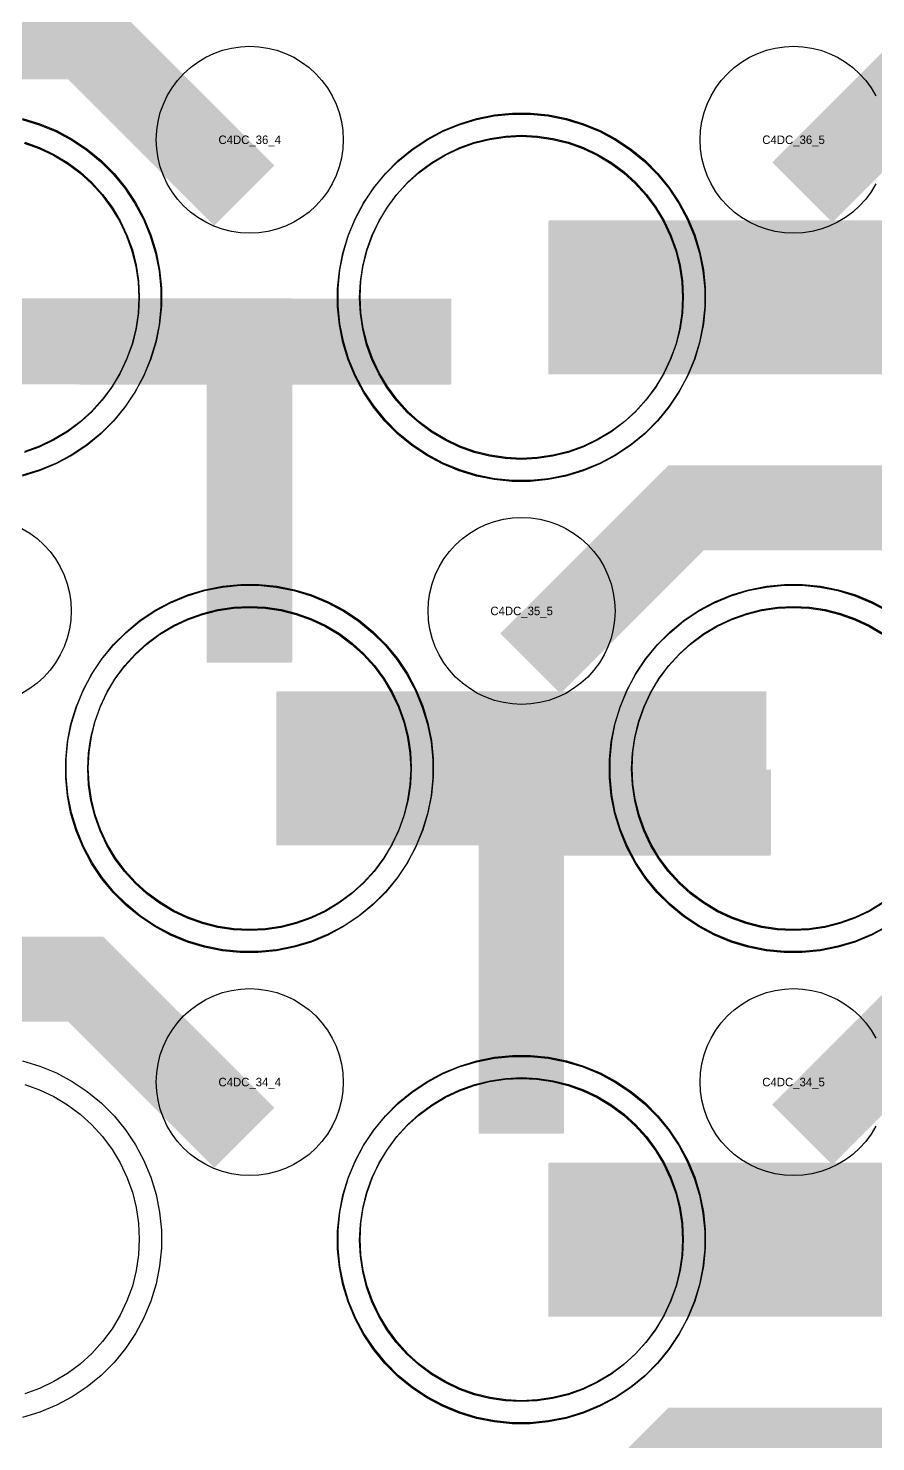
# Model space of a CAD drawing. Extents: x -11880 to 11880, y -14992 to 14992.
# Drawn here: x -10545.2 to -10295.8, y -10188 to -9772.3 of the extents above; entities that cross this region are included whole.
import ezdxf
from ezdxf.enums import TextEntityAlignment as Align

# ---------------------------------------------------------------- set-up
doc = ezdxf.new("R2010")
doc.units = 0
doc.header["$MEASUREMENT"] = 0
for name, color, linetype in [('GDS_775_DT_237', 138, 'CONTINUOUS'), ('RDL1_FS', 34, 'CONTINUOUS'), ('RDL_BS', 160, 'CONTINUOUS')]:
    doc.layers.add(name, color=color, linetype=linetype)

msp = doc.modelspace()

# ---------------------------------------------------------------- linework, layer by layer
at = {"layer": 'RDL1_FS', "color": 241, "true_color": 0xf7abae}
for points in [[(-10546.358, -9806.078), (-10541.968, -9807.65), (-10537.754, -9809.642), (-10533.754, -9812.04), (-10530.009, -9814.818), (-10526.555, -9817.948), (-10523.425, -9821.402), (-10520.647, -9825.147), (-10518.249, -9829.147), (-10516.257, -9833.361), (-10514.685, -9837.751), (-10513.553, -9842.274), (-10512.869, -9846.885), (-10512.64, -9851.542), (-10512.869, -9856.199), (-10513.553, -9860.81), (-10514.685, -9865.333), (-10516.257, -9869.723), (-10518.249, -9873.937), (-10520.647, -9877.937), (-10523.425, -9881.682), (-10526.555, -9885.136), (-10530.009, -9888.266), (-10533.754, -9891.044), (-10537.754, -9893.442), (-10541.968, -9895.434), (-10546.358, -9897.006)], [(-10293.754, -10029.604), (-10297.754, -10032.002), (-10301.968, -10033.994), (-10306.358, -10035.566), (-10310.881, -10036.698), (-10315.492, -10037.382), (-10320.149, -10037.611), (-10324.806, -10037.382), (-10329.417, -10036.698), (-10333.94, -10035.566), (-10338.33, -10033.994), (-10342.544, -10032.002), (-10346.544, -10029.604), (-10350.289, -10026.826), (-10353.743, -10023.696), (-10356.873, -10020.242), (-10359.651, -10016.497), (-10362.049, -10012.497), (-10364.041, -10008.283), (-10365.613, -10003.893), (-10366.745, -9999.37), (-10367.429, -9994.759), (-10367.658, -9990.102), (-10367.429, -9985.445), (-10366.745, -9980.834), (-10365.613, -9976.311), (-10364.041, -9971.921), (-10362.049, -9967.707), (-10359.651, -9963.707), (-10356.873, -9959.962), (-10353.743, -9956.508), (-10350.289, -9953.378), (-10346.544, -9950.6), (-10342.544, -9948.202), (-10338.33, -9946.21), (-10333.94, -9944.638), (-10329.417, -9943.506), (-10324.806, -9942.822), (-10320.149, -9942.593), (-10315.492, -9942.822), (-10310.881, -9943.506), (-10306.358, -9944.638), (-10301.968, -9946.21), (-10297.754, -9948.202), (-10293.754, -9950.6)]]:
    msp.add_lwpolyline(points, dxfattribs=at)
at = {"layer": 'RDL1_FS'}
for points in [[(-10546.209, -9805.796), (-10541.819, -9807.368), (-10537.605, -9809.36), (-10533.605, -9811.758), (-10529.86, -9814.536), (-10526.406, -9817.666), (-10523.276, -9821.12), (-10520.498, -9824.865), (-10518.1, -9828.865), (-10516.108, -9833.079), (-10514.536, -9837.469), (-10513.404, -9841.992), (-10512.72, -9846.603), (-10512.491, -9851.26), (-10512.72, -9855.917), (-10513.404, -9860.528), (-10514.536, -9865.051), (-10516.108, -9869.441), (-10518.1, -9873.655), (-10520.498, -9877.655), (-10523.276, -9881.4), (-10526.406, -9884.854), (-10529.86, -9887.984), (-10533.605, -9890.762), (-10537.605, -9893.16), (-10541.819, -9895.152), (-10546.209, -9896.724)], [(-10293.605, -10029.322), (-10297.605, -10031.72), (-10301.819, -10033.712), (-10306.209, -10035.284), (-10310.732, -10036.416), (-10315.343, -10037.1), (-10320, -10037.329), (-10324.657, -10037.1), (-10329.268, -10036.416), (-10333.791, -10035.284), (-10338.181, -10033.712), (-10342.395, -10031.72), (-10346.395, -10029.322), (-10350.14, -10026.544), (-10353.594, -10023.414), (-10356.724, -10019.96), (-10359.502, -10016.215), (-10361.9, -10012.215), (-10363.892, -10008.001), (-10365.464, -10003.611), (-10366.596, -9999.088), (-10367.28, -9994.477), (-10367.509, -9989.82), (-10367.28, -9985.163), (-10366.596, -9980.552), (-10365.464, -9976.029), (-10363.892, -9971.639), (-10361.9, -9967.425), (-10359.502, -9963.425), (-10356.724, -9959.68), (-10353.594, -9956.226), (-10350.14, -9953.096), (-10346.395, -9950.318), (-10342.395, -9947.92), (-10338.181, -9945.928), (-10333.791, -9944.356), (-10329.268, -9943.224), (-10324.657, -9942.54), (-10320, -9942.311), (-10315.343, -9942.54), (-10310.732, -9943.224), (-10306.209, -9944.356), (-10301.819, -9945.928), (-10297.605, -9947.92), (-10293.605, -9950.318)], [(-10546.209, -10082.921), (-10541.819, -10084.493), (-10537.605, -10086.485), (-10533.605, -10088.883), (-10529.86, -10091.661), (-10526.406, -10094.791), (-10523.276, -10098.245), (-10520.498, -10101.99), (-10518.1, -10105.99), (-10516.108, -10110.204), (-10514.536, -10114.594), (-10513.404, -10119.117), (-10512.72, -10123.728), (-10512.491, -10128.385), (-10512.72, -10133.042), (-10513.404, -10137.653), (-10514.536, -10142.176), (-10516.108, -10146.566), (-10518.1, -10150.78), (-10520.498, -10154.78), (-10523.276, -10158.525), (-10526.406, -10161.979), (-10529.86, -10165.109), (-10533.605, -10167.887), (-10537.605, -10170.285), (-10541.819, -10172.277), (-10546.209, -10173.849)]]:
    msp.add_lwpolyline(points, dxfattribs=at)
at = {"layer": 'RDL1_FS', "color": 241, "true_color": 0xf7abae}
for points in [[(-10400.149, -9899.051), (-10404.806, -9898.822), (-10409.417, -9898.138), (-10413.94, -9897.006), (-10418.33, -9895.434), (-10422.544, -9893.442), (-10426.544, -9891.044), (-10430.289, -9888.266), (-10433.743, -9885.136), (-10436.873, -9881.682), (-10439.651, -9877.937), (-10442.049, -9873.937), (-10444.041, -9869.723), (-10445.613, -9865.333), (-10446.745, -9860.81), (-10447.429, -9856.199), (-10447.658, -9851.542), (-10447.429, -9846.885), (-10446.745, -9842.274), (-10445.613, -9837.751), (-10444.041, -9833.361), (-10442.049, -9829.147), (-10439.651, -9825.147), (-10436.873, -9821.402), (-10433.743, -9817.948), (-10430.289, -9814.818), (-10426.544, -9812.04), (-10422.544, -9809.642), (-10418.33, -9807.65), (-10413.94, -9806.078), (-10409.417, -9804.946), (-10404.806, -9804.262), (-10400.149, -9804.033), (-10395.492, -9804.262), (-10390.881, -9804.946), (-10386.358, -9806.078), (-10381.968, -9807.65), (-10377.754, -9809.642), (-10373.754, -9812.04), (-10370.009, -9814.818), (-10366.555, -9817.948), (-10363.425, -9821.402), (-10360.647, -9825.147), (-10358.249, -9829.147), (-10356.257, -9833.361), (-10354.685, -9837.751), (-10353.553, -9842.274), (-10352.869, -9846.885), (-10352.64, -9851.542), (-10352.869, -9856.199), (-10353.553, -9860.81), (-10354.685, -9865.333), (-10356.257, -9869.723), (-10358.249, -9873.937), (-10360.647, -9877.937), (-10363.425, -9881.682), (-10366.555, -9885.136), (-10370.009, -9888.266), (-10373.754, -9891.044), (-10377.754, -9893.442), (-10381.968, -9895.434), (-10386.358, -9897.006), (-10390.881, -9898.138), (-10395.492, -9898.822)], [(-10480.149, -10037.611), (-10484.806, -10037.382), (-10489.417, -10036.698), (-10493.94, -10035.566), (-10498.33, -10033.994), (-10502.544, -10032.002), (-10506.544, -10029.604), (-10510.289, -10026.826), (-10513.743, -10023.696), (-10516.873, -10020.242), (-10519.651, -10016.497), (-10522.049, -10012.497), (-10524.041, -10008.283), (-10525.613, -10003.893), (-10526.745, -9999.37), (-10527.429, -9994.759), (-10527.658, -9990.102), (-10527.429, -9985.445), (-10526.745, -9980.834), (-10525.613, -9976.311), (-10524.041, -9971.921), (-10522.049, -9967.707), (-10519.651, -9963.707), (-10516.873, -9959.962), (-10513.743, -9956.508), (-10510.289, -9953.378), (-10506.544, -9950.6), (-10502.544, -9948.202), (-10498.33, -9946.21), (-10493.94, -9944.638), (-10489.417, -9943.506), (-10484.806, -9942.822), (-10480.149, -9942.593), (-10475.492, -9942.822), (-10470.881, -9943.506), (-10466.358, -9944.638), (-10461.968, -9946.21), (-10457.754, -9948.202), (-10453.754, -9950.6), (-10450.009, -9953.378), (-10446.555, -9956.508), (-10443.425, -9959.962), (-10440.647, -9963.707), (-10438.249, -9967.707), (-10436.257, -9971.921), (-10434.685, -9976.311), (-10433.553, -9980.834), (-10432.869, -9985.445), (-10432.64, -9990.102), (-10432.869, -9994.759), (-10433.553, -9999.37), (-10434.685, -10003.893), (-10436.257, -10008.283), (-10438.249, -10012.497), (-10440.647, -10016.497), (-10443.425, -10020.242), (-10446.555, -10023.696), (-10450.009, -10026.826), (-10453.754, -10029.604), (-10457.754, -10032.002), (-10461.968, -10033.994), (-10466.358, -10035.566), (-10470.881, -10036.698), (-10475.492, -10037.382)], [(-10400.149, -10176.176), (-10404.806, -10175.947), (-10409.417, -10175.263), (-10413.94, -10174.131), (-10418.33, -10172.559), (-10422.544, -10170.567), (-10426.544, -10168.169), (-10430.289, -10165.391), (-10433.743, -10162.261), (-10436.873, -10158.807), (-10439.651, -10155.062), (-10442.049, -10151.062), (-10444.041, -10146.848), (-10445.613, -10142.458), (-10446.745, -10137.935), (-10447.429, -10133.324), (-10447.658, -10128.667), (-10447.429, -10124.01), (-10446.745, -10119.399), (-10445.613, -10114.876), (-10444.041, -10110.486), (-10442.049, -10106.272), (-10439.651, -10102.272), (-10436.873, -10098.527), (-10433.743, -10095.073), (-10430.289, -10091.943), (-10426.544, -10089.165), (-10422.544, -10086.767), (-10418.33, -10084.775), (-10413.94, -10083.203), (-10409.417, -10082.071), (-10404.806, -10081.387), (-10400.149, -10081.158), (-10395.492, -10081.387), (-10390.881, -10082.071), (-10386.358, -10083.203), (-10381.968, -10084.775), (-10377.754, -10086.767), (-10373.754, -10089.165), (-10370.009, -10091.943), (-10366.555, -10095.073), (-10363.425, -10098.527), (-10360.647, -10102.272), (-10358.249, -10106.272), (-10356.257, -10110.486), (-10354.685, -10114.876), (-10353.553, -10119.399), (-10352.869, -10124.01), (-10352.64, -10128.667), (-10352.869, -10133.324), (-10353.553, -10137.935), (-10354.685, -10142.458), (-10356.257, -10146.848), (-10358.249, -10151.062), (-10360.647, -10155.062), (-10363.425, -10158.807), (-10366.555, -10162.261), (-10370.009, -10165.391), (-10373.754, -10168.169), (-10377.754, -10170.567), (-10381.968, -10172.559), (-10386.358, -10174.131), (-10390.881, -10175.263), (-10395.492, -10175.947)]]:
    msp.add_lwpolyline(points, close=True, dxfattribs=at)
at = {"layer": 'RDL1_FS'}
for points in [[(-10400, -9898.769), (-10404.657, -9898.54), (-10409.268, -9897.856), (-10413.791, -9896.724), (-10418.181, -9895.152), (-10422.395, -9893.16), (-10426.395, -9890.762), (-10430.14, -9887.984), (-10433.594, -9884.854), (-10436.724, -9881.4), (-10439.502, -9877.655), (-10441.9, -9873.655), (-10443.892, -9869.441), (-10445.464, -9865.051), (-10446.596, -9860.528), (-10447.28, -9855.917), (-10447.509, -9851.26), (-10447.28, -9846.603), (-10446.596, -9841.992), (-10445.464, -9837.469), (-10443.892, -9833.079), (-10441.9, -9828.865), (-10439.502, -9824.865), (-10436.724, -9821.12), (-10433.594, -9817.666), (-10430.14, -9814.536), (-10426.395, -9811.758), (-10422.395, -9809.36), (-10418.181, -9807.368), (-10413.791, -9805.796), (-10409.268, -9804.664), (-10404.657, -9803.98), (-10400, -9803.751), (-10395.343, -9803.98), (-10390.732, -9804.664), (-10386.209, -9805.796), (-10381.819, -9807.368), (-10377.605, -9809.36), (-10373.605, -9811.758), (-10369.86, -9814.536), (-10366.406, -9817.666), (-10363.276, -9821.12), (-10360.498, -9824.865), (-10358.1, -9828.865), (-10356.108, -9833.079), (-10354.536, -9837.469), (-10353.404, -9841.992), (-10352.72, -9846.603), (-10352.491, -9851.26), (-10352.72, -9855.917), (-10353.404, -9860.528), (-10354.536, -9865.051), (-10356.108, -9869.441), (-10358.1, -9873.655), (-10360.498, -9877.655), (-10363.276, -9881.4), (-10366.406, -9884.854), (-10369.86, -9887.984), (-10373.605, -9890.762), (-10377.605, -9893.16), (-10381.819, -9895.152), (-10386.209, -9896.724), (-10390.732, -9897.856), (-10395.343, -9898.54)], [(-10480, -10037.329), (-10484.657, -10037.1), (-10489.268, -10036.416), (-10493.791, -10035.284), (-10498.181, -10033.712), (-10502.395, -10031.72), (-10506.395, -10029.322), (-10510.14, -10026.544), (-10513.594, -10023.414), (-10516.724, -10019.96), (-10519.502, -10016.215), (-10521.9, -10012.215), (-10523.892, -10008.001), (-10525.464, -10003.611), (-10526.596, -9999.088), (-10527.28, -9994.477), (-10527.509, -9989.82), (-10527.28, -9985.163), (-10526.596, -9980.552), (-10525.464, -9976.029), (-10523.892, -9971.639), (-10521.9, -9967.425), (-10519.502, -9963.425), (-10516.724, -9959.68), (-10513.594, -9956.226), (-10510.14, -9953.096), (-10506.395, -9950.318), (-10502.395, -9947.92), (-10498.181, -9945.928), (-10493.791, -9944.356), (-10489.268, -9943.224), (-10484.657, -9942.54), (-10480, -9942.311), (-10475.343, -9942.54), (-10470.732, -9943.224), (-10466.209, -9944.356), (-10461.819, -9945.928), (-10457.605, -9947.92), (-10453.605, -9950.318), (-10449.86, -9953.096), (-10446.406, -9956.226), (-10443.276, -9959.68), (-10440.498, -9963.425), (-10438.1, -9967.425), (-10436.108, -9971.639), (-10434.536, -9976.029), (-10433.404, -9980.552), (-10432.72, -9985.163), (-10432.491, -9989.82), (-10432.72, -9994.477), (-10433.404, -9999.088), (-10434.536, -10003.611), (-10436.108, -10008.001), (-10438.1, -10012.215), (-10440.498, -10016.215), (-10443.276, -10019.96), (-10446.406, -10023.414), (-10449.86, -10026.544), (-10453.605, -10029.322), (-10457.605, -10031.72), (-10461.819, -10033.712), (-10466.209, -10035.284), (-10470.732, -10036.416), (-10475.343, -10037.1)], [(-10400, -10175.894), (-10404.657, -10175.665), (-10409.268, -10174.981), (-10413.791, -10173.849), (-10418.181, -10172.277), (-10422.395, -10170.285), (-10426.395, -10167.887), (-10430.14, -10165.109), (-10433.594, -10161.979), (-10436.724, -10158.525), (-10439.502, -10154.78), (-10441.9, -10150.78), (-10443.892, -10146.566), (-10445.464, -10142.176), (-10446.596, -10137.653), (-10447.28, -10133.042), (-10447.509, -10128.385), (-10447.28, -10123.728), (-10446.596, -10119.117), (-10445.464, -10114.594), (-10443.892, -10110.204), (-10441.9, -10105.99), (-10439.502, -10101.99), (-10436.724, -10098.245), (-10433.594, -10094.791), (-10430.14, -10091.661), (-10426.395, -10088.883), (-10422.395, -10086.485), (-10418.181, -10084.493), (-10413.791, -10082.921), (-10409.268, -10081.789), (-10404.657, -10081.105), (-10400, -10080.876), (-10395.343, -10081.105), (-10390.732, -10081.789), (-10386.209, -10082.921), (-10381.819, -10084.493), (-10377.605, -10086.485), (-10373.605, -10088.883), (-10369.86, -10091.661), (-10366.406, -10094.791), (-10363.276, -10098.245), (-10360.498, -10101.99), (-10358.1, -10105.99), (-10356.108, -10110.204), (-10354.536, -10114.594), (-10353.404, -10119.117), (-10352.72, -10123.728), (-10352.491, -10128.385), (-10352.72, -10133.042), (-10353.404, -10137.653), (-10354.536, -10142.176), (-10356.108, -10146.566), (-10358.1, -10150.78), (-10360.498, -10154.78), (-10363.276, -10158.525), (-10366.406, -10161.979), (-10369.86, -10165.109), (-10373.605, -10167.887), (-10377.605, -10170.285), (-10381.819, -10172.277), (-10386.209, -10173.849), (-10390.732, -10174.981), (-10395.343, -10175.665)]]:
    msp.add_lwpolyline(points, close=True, dxfattribs=at)
at = {"layer": 'RDL1_FS', "color": 241, "true_color": 0xf7abae}
for points in [[(-10392.147, -9851.542, 45, 45, 0), (-10320.147, -9851.542, 45, 45, 0)], [(-10320.147, -9851.542, 45, 45, 0), (-10248.147, -9851.542, 45, 45, 0)], [(-10472.147, -9990.102, 45, 45, 0), (-10400.147, -9990.102, 45, 45, 0)], [(-10400.147, -9990.102, 45, 45, 0), (-10328.147, -9990.102, 45, 45, 0)], [(-10392.147, -10128.667, 45, 45, 0), (-10320.147, -10128.667, 45, 45, 0)], [(-10320.147, -10128.667, 45, 45, 0), (-10248.147, -10128.667, 45, 45, 0)]]:
    msp.add_lwpolyline(points, format="xyseb", dxfattribs=at)
at = {"layer": 'RDL1_FS'}
for points in [[(-10391.998, -9851.26, 45, 45, 0), (-10319.998, -9851.26, 45, 45, 0)], [(-10319.998, -9851.26, 45, 45, 0), (-10247.998, -9851.26, 45, 45, 0)], [(-10471.998, -9989.82, 45, 45, 0), (-10399.998, -9989.82, 45, 45, 0)], [(-10399.998, -9989.82, 45, 45, 0), (-10327.998, -9989.82, 45, 45, 0)], [(-10391.998, -10128.385, 45, 45, 0), (-10319.998, -10128.385, 45, 45, 0)], [(-10319.998, -10128.385, 45, 45, 0), (-10247.998, -10128.385, 45, 45, 0)]]:
    msp.add_lwpolyline(points, format="xyseb", dxfattribs=at)
at = {"layer": 'RDL_BS'}
for points in [[(-10481.599, -9821.473, 25, 25, 0), (-10528.313, -9774.759, 25, 25, 0), (-10558.071, -9774.759, 25, 25, 0)], [(-10317.438, -9820.574, 25, 25, 0), (-10271.623, -9774.759, 25, 25, 0), (-10238.07, -9774.759, 25, 25, 0)], [(-10480, -9958.525, 25, 25, 0), (-10480, -9851.748, 25, 25, 0)], [(-10480, -9958.525, 25, 25, 0), (-10480, -9851.748, 25, 25, 0)], [(-10467.5, -9864.248, 25, 25, 0), (-10553.333, -9864.248, 25, 25, 0)], [(-10467.5, -9864.248, 25, 25, 0), (-10532.167, -9864.248, 25, 25, 0)], [(-10529.984, -9864.273, 25, 25, 0), (-10420.719, -9864.273, 25, 25, 0)], [(-10397.438, -9959.134, 25, 25, 0), (-10351.623, -9913.319, 25, 25, 0), (-10318.07, -9913.319, 25, 25, 0)], [(-10241.599, -9960.033, 25, 25, 0), (-10288.313, -9913.319, 25, 25, 0), (-10318.071, -9913.319, 25, 25, 0)], [(-10400, -10097.09, 25, 25, 0), (-10400, -9990.313, 25, 25, 0)], [(-10400, -10097.09, 25, 25, 0), (-10400, -9990.313, 25, 25, 0)], [(-10412.5, -10002.813, 25, 25, 0), (-10347.833, -10002.813, 25, 25, 0)], [(-10412.5, -10002.813, 25, 25, 0), (-10326.667, -10002.813, 25, 25, 0)], [(-10481.599, -10098.598, 25, 25, 0), (-10528.313, -10051.884, 25, 25, 0), (-10558.071, -10051.884, 25, 25, 0)], [(-10317.438, -10097.699, 25, 25, 0), (-10271.623, -10051.884, 25, 25, 0), (-10238.07, -10051.884, 25, 25, 0)], [(-10397.438, -10236.264, 25, 25, 0), (-10351.623, -10190.449, 25, 25, 0), (-10318.07, -10190.449, 25, 25, 0)], [(-10241.599, -10237.163, 25, 25, 0), (-10288.313, -10190.449, 25, 25, 0), (-10318.071, -10190.449, 25, 25, 0)]]:
    msp.add_lwpolyline(points, format="xyseb", dxfattribs=at)
for points in [[(-10480, -9832.566), (-10482.693, -9832.434), (-10485.365, -9832.038), (-10487.984, -9831.381), (-10490.519, -9830.474), (-10492.956, -9829.322), (-10495.28, -9827.929), (-10497.443, -9826.326), (-10499.442, -9824.514), (-10501.254, -9822.515), (-10502.857, -9820.352), (-10504.25, -9818.028), (-10505.402, -9815.591), (-10506.309, -9813.056), (-10506.966, -9810.437), (-10507.362, -9807.765), (-10507.494, -9805.072), (-10507.362, -9802.379), (-10506.966, -9799.707), (-10506.309, -9797.088), (-10505.402, -9794.553), (-10504.25, -9792.116), (-10502.857, -9789.792), (-10501.254, -9787.629), (-10499.442, -9785.63), (-10497.443, -9783.818), (-10495.28, -9782.215), (-10492.956, -9780.822), (-10490.519, -9779.67), (-10487.984, -9778.763), (-10485.365, -9778.106), (-10482.693, -9777.71), (-10480, -9777.578), (-10477.307, -9777.71), (-10474.635, -9778.106), (-10472.016, -9778.763), (-10469.481, -9779.67), (-10467.044, -9780.822), (-10464.72, -9782.215), (-10462.557, -9783.818), (-10460.558, -9785.63), (-10458.746, -9787.629), (-10457.143, -9789.792), (-10455.75, -9792.116), (-10454.598, -9794.553), (-10453.691, -9797.088), (-10453.034, -9799.707), (-10452.638, -9802.379), (-10452.506, -9805.072), (-10452.638, -9807.765), (-10453.034, -9810.437), (-10453.691, -9813.056), (-10454.598, -9815.591), (-10455.75, -9818.028), (-10457.143, -9820.352), (-10458.746, -9822.515), (-10460.558, -9824.514), (-10462.557, -9826.326), (-10464.72, -9827.929), (-10467.044, -9829.322), (-10469.481, -9830.474), (-10472.016, -9831.381), (-10474.635, -9832.038), (-10477.307, -9832.434)], [(-10402.644, -9905.26), (-10407.938, -9904.743), (-10413.165, -9903.697), (-10418.205, -9902.166), (-10423.115, -9900.135), (-10427.777, -9897.643), (-10432.191, -9894.696), (-10436.292, -9891.334), (-10440.074, -9887.552), (-10443.436, -9883.451), (-10446.383, -9879.037), (-10448.875, -9874.375), (-10450.906, -9869.465), (-10452.437, -9864.425), (-10453.483, -9859.198), (-10454, -9853.904), (-10454, -9848.616), (-10453.483, -9843.322), (-10452.437, -9838.095), (-10450.906, -9833.055), (-10448.875, -9828.145), (-10446.383, -9823.483), (-10443.436, -9819.069), (-10440.074, -9814.968), (-10436.292, -9811.186), (-10432.191, -9807.824), (-10427.777, -9804.877), (-10423.115, -9802.385), (-10418.205, -9800.354), (-10413.165, -9798.823), (-10407.938, -9797.777), (-10402.644, -9797.26), (-10397.356, -9797.26), (-10392.062, -9797.777), (-10386.835, -9798.823), (-10381.795, -9800.354), (-10376.885, -9802.385), (-10372.223, -9804.877), (-10367.809, -9807.824), (-10363.708, -9811.186), (-10359.926, -9814.968), (-10356.564, -9819.069), (-10353.617, -9823.483), (-10351.125, -9828.145), (-10349.094, -9833.055), (-10347.563, -9838.095), (-10346.517, -9843.322), (-10346, -9848.616), (-10346, -9853.904), (-10346.517, -9859.198), (-10347.563, -9864.425), (-10349.094, -9869.465), (-10351.125, -9874.375), (-10353.617, -9879.037), (-10356.564, -9883.451), (-10359.926, -9887.552), (-10363.708, -9891.334), (-10367.809, -9894.696), (-10372.223, -9897.643), (-10376.885, -9900.135), (-10381.795, -9902.166), (-10386.835, -9903.697), (-10392.062, -9904.743), (-10397.356, -9905.26)], [(-10400, -9971.126), (-10402.693, -9970.994), (-10405.365, -9970.598), (-10407.984, -9969.941), (-10410.519, -9969.034), (-10412.956, -9967.882), (-10415.28, -9966.489), (-10417.443, -9964.886), (-10419.442, -9963.074), (-10421.254, -9961.075), (-10422.857, -9958.912), (-10424.25, -9956.588), (-10425.402, -9954.151), (-10426.309, -9951.616), (-10426.966, -9948.997), (-10427.362, -9946.325), (-10427.494, -9943.632), (-10427.362, -9940.939), (-10426.966, -9938.267), (-10426.309, -9935.648), (-10425.402, -9933.113), (-10424.25, -9930.676), (-10422.857, -9928.352), (-10421.254, -9926.189), (-10419.442, -9924.19), (-10417.443, -9922.378), (-10415.28, -9920.775), (-10412.956, -9919.382), (-10410.519, -9918.23), (-10407.984, -9917.323), (-10405.365, -9916.666), (-10402.693, -9916.27), (-10400, -9916.138), (-10397.307, -9916.27), (-10394.635, -9916.666), (-10392.016, -9917.323), (-10389.481, -9918.23), (-10387.044, -9919.382), (-10384.72, -9920.775), (-10382.557, -9922.378), (-10380.558, -9924.19), (-10378.746, -9926.189), (-10377.143, -9928.352), (-10375.75, -9930.676), (-10374.598, -9933.113), (-10373.691, -9935.648), (-10373.034, -9938.267), (-10372.638, -9940.939), (-10372.506, -9943.632), (-10372.638, -9946.325), (-10373.034, -9948.997), (-10373.691, -9951.616), (-10374.598, -9954.151), (-10375.75, -9956.588), (-10377.143, -9958.912), (-10378.746, -9961.075), (-10380.558, -9963.074), (-10382.557, -9964.886), (-10384.72, -9966.489), (-10387.044, -9967.882), (-10389.481, -9969.034), (-10392.016, -9969.941), (-10394.635, -9970.598), (-10397.307, -9970.994)], [(-10482.644, -10043.82), (-10487.938, -10043.303), (-10493.165, -10042.257), (-10498.205, -10040.726), (-10503.115, -10038.695), (-10507.777, -10036.203), (-10512.191, -10033.256), (-10516.292, -10029.894), (-10520.074, -10026.112), (-10523.436, -10022.011), (-10526.383, -10017.597), (-10528.875, -10012.935), (-10530.906, -10008.025), (-10532.437, -10002.985), (-10533.483, -9997.758), (-10534, -9992.464), (-10534, -9987.176), (-10533.483, -9981.882), (-10532.437, -9976.655), (-10530.906, -9971.615), (-10528.875, -9966.705), (-10526.383, -9962.043), (-10523.436, -9957.629), (-10520.074, -9953.528), (-10516.292, -9949.746), (-10512.191, -9946.384), (-10507.777, -9943.437), (-10503.115, -9940.945), (-10498.205, -9938.914), (-10493.165, -9937.383), (-10487.938, -9936.337), (-10482.644, -9935.82), (-10477.356, -9935.82), (-10472.062, -9936.337), (-10466.835, -9937.383), (-10461.795, -9938.914), (-10456.885, -9940.945), (-10452.223, -9943.437), (-10447.809, -9946.384), (-10443.708, -9949.746), (-10439.926, -9953.528), (-10436.564, -9957.629), (-10433.617, -9962.043), (-10431.125, -9966.705), (-10429.094, -9971.615), (-10427.563, -9976.655), (-10426.517, -9981.882), (-10426, -9987.176), (-10426, -9992.464), (-10426.517, -9997.758), (-10427.563, -10002.985), (-10429.094, -10008.025), (-10431.125, -10012.935), (-10433.617, -10017.597), (-10436.564, -10022.011), (-10439.926, -10026.112), (-10443.708, -10029.894), (-10447.809, -10033.256), (-10452.223, -10036.203), (-10456.885, -10038.695), (-10461.795, -10040.726), (-10466.835, -10042.257), (-10472.062, -10043.303), (-10477.356, -10043.82)], [(-10480, -10109.691), (-10482.693, -10109.559), (-10485.365, -10109.163), (-10487.984, -10108.506), (-10490.519, -10107.599), (-10492.956, -10106.447), (-10495.28, -10105.054), (-10497.443, -10103.451), (-10499.442, -10101.639), (-10501.254, -10099.64), (-10502.857, -10097.477), (-10504.25, -10095.153), (-10505.402, -10092.716), (-10506.309, -10090.181), (-10506.966, -10087.562), (-10507.362, -10084.89), (-10507.494, -10082.197), (-10507.362, -10079.504), (-10506.966, -10076.832), (-10506.309, -10074.213), (-10505.402, -10071.678), (-10504.25, -10069.241), (-10502.857, -10066.917), (-10501.254, -10064.754), (-10499.442, -10062.755), (-10497.443, -10060.943), (-10495.28, -10059.34), (-10492.956, -10057.947), (-10490.519, -10056.795), (-10487.984, -10055.888), (-10485.365, -10055.231), (-10482.693, -10054.835), (-10480, -10054.703), (-10477.307, -10054.835), (-10474.635, -10055.231), (-10472.016, -10055.888), (-10469.481, -10056.795), (-10467.044, -10057.947), (-10464.72, -10059.34), (-10462.557, -10060.943), (-10460.558, -10062.755), (-10458.746, -10064.754), (-10457.143, -10066.917), (-10455.75, -10069.241), (-10454.598, -10071.678), (-10453.691, -10074.213), (-10453.034, -10076.832), (-10452.638, -10079.504), (-10452.506, -10082.197), (-10452.638, -10084.89), (-10453.034, -10087.562), (-10453.691, -10090.181), (-10454.598, -10092.716), (-10455.75, -10095.153), (-10457.143, -10097.477), (-10458.746, -10099.64), (-10460.558, -10101.639), (-10462.557, -10103.451), (-10464.72, -10105.054), (-10467.044, -10106.447), (-10469.481, -10107.599), (-10472.016, -10108.506), (-10474.635, -10109.163), (-10477.307, -10109.559)], [(-10402.644, -10182.385), (-10407.938, -10181.868), (-10413.165, -10180.822), (-10418.205, -10179.291), (-10423.115, -10177.26), (-10427.777, -10174.768), (-10432.191, -10171.821), (-10436.292, -10168.459), (-10440.074, -10164.677), (-10443.436, -10160.576), (-10446.383, -10156.162), (-10448.875, -10151.5), (-10450.906, -10146.59), (-10452.437, -10141.55), (-10453.483, -10136.323), (-10454, -10131.029), (-10454, -10125.741), (-10453.483, -10120.447), (-10452.437, -10115.22), (-10450.906, -10110.18), (-10448.875, -10105.27), (-10446.383, -10100.608), (-10443.436, -10096.194), (-10440.074, -10092.093), (-10436.292, -10088.311), (-10432.191, -10084.949), (-10427.777, -10082.002), (-10423.115, -10079.51), (-10418.205, -10077.479), (-10413.165, -10075.948), (-10407.938, -10074.902), (-10402.644, -10074.385), (-10397.356, -10074.385), (-10392.062, -10074.902), (-10386.835, -10075.948), (-10381.795, -10077.479), (-10376.885, -10079.51), (-10372.223, -10082.002), (-10367.809, -10084.949), (-10363.708, -10088.311), (-10359.926, -10092.093), (-10356.564, -10096.194), (-10353.617, -10100.608), (-10351.125, -10105.27), (-10349.094, -10110.18), (-10347.563, -10115.22), (-10346.517, -10120.447), (-10346, -10125.741), (-10346, -10131.029), (-10346.517, -10136.323), (-10347.563, -10141.55), (-10349.094, -10146.59), (-10351.125, -10151.5), (-10353.617, -10156.162), (-10356.564, -10160.576), (-10359.926, -10164.677), (-10363.708, -10168.459), (-10367.809, -10171.821), (-10372.223, -10174.768), (-10376.885, -10177.26), (-10381.795, -10179.291), (-10386.835, -10180.822), (-10392.062, -10181.868), (-10397.356, -10182.385)]]:
    msp.add_lwpolyline(points, close=True, dxfattribs=at)
for points in [[(-10295.75, -9818.028), (-10297.143, -9820.352), (-10298.746, -9822.515), (-10300.558, -9824.514), (-10302.557, -9826.326), (-10304.72, -9827.929), (-10307.044, -9829.322), (-10309.481, -9830.474), (-10312.016, -9831.381), (-10314.635, -9832.038), (-10317.307, -9832.434), (-10320, -9832.566), (-10322.693, -9832.434), (-10325.365, -9832.038), (-10327.984, -9831.381), (-10330.519, -9830.474), (-10332.956, -9829.322), (-10335.28, -9827.929), (-10337.443, -9826.326), (-10339.442, -9824.514), (-10341.254, -9822.515), (-10342.857, -9820.352), (-10344.25, -9818.028), (-10345.402, -9815.591), (-10346.309, -9813.056), (-10346.966, -9810.437), (-10347.362, -9807.765), (-10347.494, -9805.072), (-10347.362, -9802.379), (-10346.966, -9799.707), (-10346.309, -9797.088), (-10345.402, -9794.553), (-10344.25, -9792.116), (-10342.857, -9789.792), (-10341.254, -9787.629), (-10339.442, -9785.63), (-10337.443, -9783.818), (-10335.28, -9782.215), (-10332.956, -9780.822), (-10330.519, -9779.67), (-10327.984, -9778.763), (-10325.365, -9778.106), (-10322.693, -9777.71), (-10320, -9777.578), (-10317.307, -9777.71), (-10314.635, -9778.106), (-10312.016, -9778.763), (-10309.481, -9779.67), (-10307.044, -9780.822), (-10304.72, -9782.215), (-10302.557, -9783.818), (-10300.558, -9785.63), (-10298.746, -9787.629), (-10297.143, -9789.792), (-10295.75, -9792.116)], [(-10546.835, -9798.823), (-10541.795, -9800.354), (-10536.885, -9802.385), (-10532.223, -9804.877), (-10527.809, -9807.824), (-10523.708, -9811.186), (-10519.926, -9814.968), (-10516.564, -9819.069), (-10513.617, -9823.483), (-10511.125, -9828.145), (-10509.094, -9833.055), (-10507.563, -9838.095), (-10506.517, -9843.322), (-10506, -9848.616), (-10506, -9853.904), (-10506.517, -9859.198), (-10507.563, -9864.425), (-10509.094, -9869.465), (-10511.125, -9874.375), (-10513.617, -9879.037), (-10516.564, -9883.451), (-10519.926, -9887.552), (-10523.708, -9891.334), (-10527.809, -9894.696), (-10532.223, -9897.643), (-10536.885, -9900.135), (-10541.795, -9902.166), (-10546.835, -9903.697)], [(-10547.044, -9919.382), (-10544.72, -9920.775), (-10542.557, -9922.378), (-10540.558, -9924.19), (-10538.746, -9926.189), (-10537.143, -9928.352), (-10535.75, -9930.676), (-10534.598, -9933.113), (-10533.691, -9935.648), (-10533.034, -9938.267), (-10532.638, -9940.939), (-10532.506, -9943.632), (-10532.638, -9946.325), (-10533.034, -9948.997), (-10533.691, -9951.616), (-10534.598, -9954.151), (-10535.75, -9956.588), (-10537.143, -9958.912), (-10538.746, -9961.075), (-10540.558, -9963.074), (-10542.557, -9964.886), (-10544.72, -9966.489), (-10547.044, -9967.882)], [(-10292.223, -10036.203), (-10296.885, -10038.695), (-10301.795, -10040.726), (-10306.835, -10042.257), (-10312.062, -10043.303), (-10317.356, -10043.82), (-10322.644, -10043.82), (-10327.938, -10043.303), (-10333.165, -10042.257), (-10338.205, -10040.726), (-10343.115, -10038.695), (-10347.777, -10036.203), (-10352.191, -10033.256), (-10356.292, -10029.894), (-10360.074, -10026.112), (-10363.436, -10022.011), (-10366.383, -10017.597), (-10368.875, -10012.935), (-10370.906, -10008.025), (-10372.437, -10002.985), (-10373.483, -9997.758), (-10374, -9992.464), (-10374, -9987.176), (-10373.483, -9981.882), (-10372.437, -9976.655), (-10370.906, -9971.615), (-10368.875, -9966.705), (-10366.383, -9962.043), (-10363.436, -9957.629), (-10360.074, -9953.528), (-10356.292, -9949.746), (-10352.191, -9946.384), (-10347.777, -9943.437), (-10343.115, -9940.945), (-10338.205, -9938.914), (-10333.165, -9937.383), (-10327.938, -9936.337), (-10322.644, -9935.82), (-10317.356, -9935.82), (-10312.062, -9936.337), (-10306.835, -9937.383), (-10301.795, -9938.914), (-10296.885, -9940.945), (-10292.223, -9943.437)], [(-10295.75, -10095.153), (-10297.143, -10097.477), (-10298.746, -10099.64), (-10300.558, -10101.639), (-10302.557, -10103.451), (-10304.72, -10105.054), (-10307.044, -10106.447), (-10309.481, -10107.599), (-10312.016, -10108.506), (-10314.635, -10109.163), (-10317.307, -10109.559), (-10320, -10109.691), (-10322.693, -10109.559), (-10325.365, -10109.163), (-10327.984, -10108.506), (-10330.519, -10107.599), (-10332.956, -10106.447), (-10335.28, -10105.054), (-10337.443, -10103.451), (-10339.442, -10101.639), (-10341.254, -10099.64), (-10342.857, -10097.477), (-10344.25, -10095.153), (-10345.402, -10092.716), (-10346.309, -10090.181), (-10346.966, -10087.562), (-10347.362, -10084.89), (-10347.494, -10082.197), (-10347.362, -10079.504), (-10346.966, -10076.832), (-10346.309, -10074.213), (-10345.402, -10071.678), (-10344.25, -10069.241), (-10342.857, -10066.917), (-10341.254, -10064.754), (-10339.442, -10062.755), (-10337.443, -10060.943), (-10335.28, -10059.34), (-10332.956, -10057.947), (-10330.519, -10056.795), (-10327.984, -10055.888), (-10325.365, -10055.231), (-10322.693, -10054.835), (-10320, -10054.703), (-10317.307, -10054.835), (-10314.635, -10055.231), (-10312.016, -10055.888), (-10309.481, -10056.795), (-10307.044, -10057.947), (-10304.72, -10059.34), (-10302.557, -10060.943), (-10300.558, -10062.755), (-10298.746, -10064.754), (-10297.143, -10066.917), (-10295.75, -10069.241)], [(-10546.835, -10075.948), (-10541.795, -10077.479), (-10536.885, -10079.51), (-10532.223, -10082.002), (-10527.809, -10084.949), (-10523.708, -10088.311), (-10519.926, -10092.093), (-10516.564, -10096.194), (-10513.617, -10100.608), (-10511.125, -10105.27), (-10509.094, -10110.18), (-10507.563, -10115.22), (-10506.517, -10120.447), (-10506, -10125.741), (-10506, -10131.029), (-10506.517, -10136.323), (-10507.563, -10141.55), (-10509.094, -10146.59), (-10511.125, -10151.5), (-10513.617, -10156.162), (-10516.564, -10160.576), (-10519.926, -10164.677), (-10523.708, -10168.459), (-10527.809, -10171.821), (-10532.223, -10174.768), (-10536.885, -10177.26), (-10541.795, -10179.291), (-10546.835, -10180.822)]]:
    msp.add_lwpolyline(points, dxfattribs=at)
at = {"layer": 'RDL_BS', "color": 241, "true_color": 0xf7abae}
for points in [[(-10402.793, -9905.542), (-10408.087, -9905.025), (-10413.314, -9903.979), (-10418.354, -9902.448), (-10423.264, -9900.417), (-10427.926, -9897.925), (-10432.34, -9894.978), (-10436.441, -9891.616), (-10440.223, -9887.834), (-10443.585, -9883.733), (-10446.532, -9879.319), (-10449.024, -9874.657), (-10451.055, -9869.747), (-10452.586, -9864.707), (-10453.632, -9859.48), (-10454.149, -9854.186), (-10454.149, -9848.898), (-10453.632, -9843.604), (-10452.586, -9838.377), (-10451.055, -9833.337), (-10449.024, -9828.427), (-10446.532, -9823.765), (-10443.585, -9819.351), (-10440.223, -9815.25), (-10436.441, -9811.468), (-10432.34, -9808.106), (-10427.926, -9805.159), (-10423.264, -9802.667), (-10418.354, -9800.636), (-10413.314, -9799.105), (-10408.087, -9798.059), (-10402.793, -9797.542), (-10397.505, -9797.542), (-10392.211, -9798.059), (-10386.984, -9799.105), (-10381.944, -9800.636), (-10377.034, -9802.667), (-10372.372, -9805.159), (-10367.958, -9808.106), (-10363.857, -9811.468), (-10360.075, -9815.25), (-10356.713, -9819.351), (-10353.766, -9823.765), (-10351.274, -9828.427), (-10349.243, -9833.337), (-10347.712, -9838.377), (-10346.666, -9843.604), (-10346.149, -9848.898), (-10346.149, -9854.186), (-10346.666, -9859.48), (-10347.712, -9864.707), (-10349.243, -9869.747), (-10351.274, -9874.657), (-10353.766, -9879.319), (-10356.713, -9883.733), (-10360.075, -9887.834), (-10363.857, -9891.616), (-10367.958, -9894.978), (-10372.372, -9897.925), (-10377.034, -9900.417), (-10381.944, -9902.448), (-10386.984, -9903.979), (-10392.211, -9905.025), (-10397.505, -9905.542)], [(-10482.793, -10044.102), (-10488.087, -10043.585), (-10493.314, -10042.539), (-10498.354, -10041.008), (-10503.264, -10038.977), (-10507.926, -10036.485), (-10512.34, -10033.538), (-10516.441, -10030.176), (-10520.223, -10026.394), (-10523.585, -10022.293), (-10526.532, -10017.879), (-10529.024, -10013.217), (-10531.055, -10008.307), (-10532.586, -10003.267), (-10533.632, -9998.04), (-10534.149, -9992.746), (-10534.149, -9987.458), (-10533.632, -9982.164), (-10532.586, -9976.937), (-10531.055, -9971.897), (-10529.024, -9966.987), (-10526.532, -9962.325), (-10523.585, -9957.911), (-10520.223, -9953.81), (-10516.441, -9950.028), (-10512.34, -9946.666), (-10507.926, -9943.719), (-10503.264, -9941.227), (-10498.354, -9939.196), (-10493.314, -9937.665), (-10488.087, -9936.619), (-10482.793, -9936.102), (-10477.505, -9936.102), (-10472.211, -9936.619), (-10466.984, -9937.665), (-10461.944, -9939.196), (-10457.034, -9941.227), (-10452.372, -9943.719), (-10447.958, -9946.666), (-10443.857, -9950.028), (-10440.075, -9953.81), (-10436.713, -9957.911), (-10433.766, -9962.325), (-10431.274, -9966.987), (-10429.243, -9971.897), (-10427.712, -9976.937), (-10426.666, -9982.164), (-10426.149, -9987.458), (-10426.149, -9992.746), (-10426.666, -9998.04), (-10427.712, -10003.267), (-10429.243, -10008.307), (-10431.274, -10013.217), (-10433.766, -10017.879), (-10436.713, -10022.293), (-10440.075, -10026.394), (-10443.857, -10030.176), (-10447.958, -10033.538), (-10452.372, -10036.485), (-10457.034, -10038.977), (-10461.944, -10041.008), (-10466.984, -10042.539), (-10472.211, -10043.585), (-10477.505, -10044.102)], [(-10402.793, -10182.667), (-10408.087, -10182.15), (-10413.314, -10181.104), (-10418.354, -10179.573), (-10423.264, -10177.542), (-10427.926, -10175.05), (-10432.34, -10172.103), (-10436.441, -10168.741), (-10440.223, -10164.959), (-10443.585, -10160.858), (-10446.532, -10156.444), (-10449.024, -10151.782), (-10451.055, -10146.872), (-10452.586, -10141.832), (-10453.632, -10136.605), (-10454.149, -10131.311), (-10454.149, -10126.023), (-10453.632, -10120.729), (-10452.586, -10115.502), (-10451.055, -10110.462), (-10449.024, -10105.552), (-10446.532, -10100.89), (-10443.585, -10096.476), (-10440.223, -10092.375), (-10436.441, -10088.593), (-10432.34, -10085.231), (-10427.926, -10082.284), (-10423.264, -10079.792), (-10418.354, -10077.761), (-10413.314, -10076.23), (-10408.087, -10075.184), (-10402.793, -10074.667), (-10397.505, -10074.667), (-10392.211, -10075.184), (-10386.984, -10076.23), (-10381.944, -10077.761), (-10377.034, -10079.792), (-10372.372, -10082.284), (-10367.958, -10085.231), (-10363.857, -10088.593), (-10360.075, -10092.375), (-10356.713, -10096.476), (-10353.766, -10100.89), (-10351.274, -10105.552), (-10349.243, -10110.462), (-10347.712, -10115.502), (-10346.666, -10120.729), (-10346.149, -10126.023), (-10346.149, -10131.311), (-10346.666, -10136.605), (-10347.712, -10141.832), (-10349.243, -10146.872), (-10351.274, -10151.782), (-10353.766, -10156.444), (-10356.713, -10160.858), (-10360.075, -10164.959), (-10363.857, -10168.741), (-10367.958, -10172.103), (-10372.372, -10175.05), (-10377.034, -10177.542), (-10381.944, -10179.573), (-10386.984, -10181.104), (-10392.211, -10182.15), (-10397.505, -10182.667)]]:
    msp.add_lwpolyline(points, close=True, dxfattribs=at)
for points in [[(-10546.984, -9799.105), (-10541.944, -9800.636), (-10537.034, -9802.667), (-10532.372, -9805.159), (-10527.958, -9808.106), (-10523.857, -9811.468), (-10520.075, -9815.25), (-10516.713, -9819.351), (-10513.766, -9823.765), (-10511.274, -9828.427), (-10509.243, -9833.337), (-10507.712, -9838.377), (-10506.666, -9843.604), (-10506.149, -9848.898), (-10506.149, -9854.186), (-10506.666, -9859.48), (-10507.712, -9864.707), (-10509.243, -9869.747), (-10511.274, -9874.657), (-10513.766, -9879.319), (-10516.713, -9883.733), (-10520.075, -9887.834), (-10523.857, -9891.616), (-10527.958, -9894.978), (-10532.372, -9897.925), (-10537.034, -9900.417), (-10541.944, -9902.448), (-10546.984, -9903.979)], [(-10292.372, -10036.485), (-10297.034, -10038.977), (-10301.944, -10041.008), (-10306.984, -10042.539), (-10312.211, -10043.585), (-10317.505, -10044.102), (-10322.793, -10044.102), (-10328.087, -10043.585), (-10333.314, -10042.539), (-10338.354, -10041.008), (-10343.264, -10038.977), (-10347.926, -10036.485), (-10352.34, -10033.538), (-10356.441, -10030.176), (-10360.223, -10026.394), (-10363.585, -10022.293), (-10366.532, -10017.879), (-10369.024, -10013.217), (-10371.055, -10008.307), (-10372.586, -10003.267), (-10373.632, -9998.04), (-10374.149, -9992.746), (-10374.149, -9987.458), (-10373.632, -9982.164), (-10372.586, -9976.937), (-10371.055, -9971.897), (-10369.024, -9966.987), (-10366.532, -9962.325), (-10363.585, -9957.911), (-10360.223, -9953.81), (-10356.441, -9950.028), (-10352.34, -9946.666), (-10347.926, -9943.719), (-10343.264, -9941.227), (-10338.354, -9939.196), (-10333.314, -9937.665), (-10328.087, -9936.619), (-10322.793, -9936.102), (-10317.505, -9936.102), (-10312.211, -9936.619), (-10306.984, -9937.665), (-10301.944, -9939.196), (-10297.034, -9941.227), (-10292.372, -9943.719)]]:
    msp.add_lwpolyline(points, dxfattribs=at)
for points in [[(-10480.149, -9958.807, 25, 25, 0), (-10480.149, -9852.03, 25, 25, 0)], [(-10480.149, -9958.807, 25, 25, 0), (-10480.149, -9852.03, 25, 25, 0)], [(-10467.649, -9864.53, 25, 25, 0), (-10553.482, -9864.53, 25, 25, 0)], [(-10467.649, -9864.53, 25, 25, 0), (-10532.316, -9864.53, 25, 25, 0)], [(-10530.133, -9864.555, 25, 25, 0), (-10420.868, -9864.555, 25, 25, 0)], [(-10400.149, -10097.372, 25, 25, 0), (-10400.149, -9990.595, 25, 25, 0)], [(-10400.149, -10097.372, 25, 25, 0), (-10400.149, -9990.595, 25, 25, 0)], [(-10412.649, -10003.095, 25, 25, 0), (-10347.982, -10003.095, 25, 25, 0)], [(-10412.649, -10003.095, 25, 25, 0), (-10326.816, -10003.095, 25, 25, 0)]]:
    msp.add_lwpolyline(points, format="xyseb", dxfattribs=at)

# ---------------------------------------------------------------- texts
at = {"layer": 'GDS_775_DT_237'}
for s, p in [('C4DC_36_4', (-10480, -9805.072)), ('C4DC_36_4', (-10480, -9805.072)), ('C4DC_36_5', (-10320, -9805.072)), ('C4DC_36_5', (-10320, -9805.072)), ('C4DC_35_5', (-10400, -9943.632)), ('C4DC_35_5', (-10400, -9943.632)), ('C4DC_34_4', (-10480, -10082.197)), ('C4DC_34_4', (-10480, -10082.197)), ('C4DC_34_5', (-10320, -10082.197)), ('C4DC_34_5', (-10320, -10082.197))]:
    msp.add_text(s, height=2.5, dxfattribs=at).set_placement(p, align=Align.MIDDLE_CENTER)

doc.saveas('drawing.dxf')
